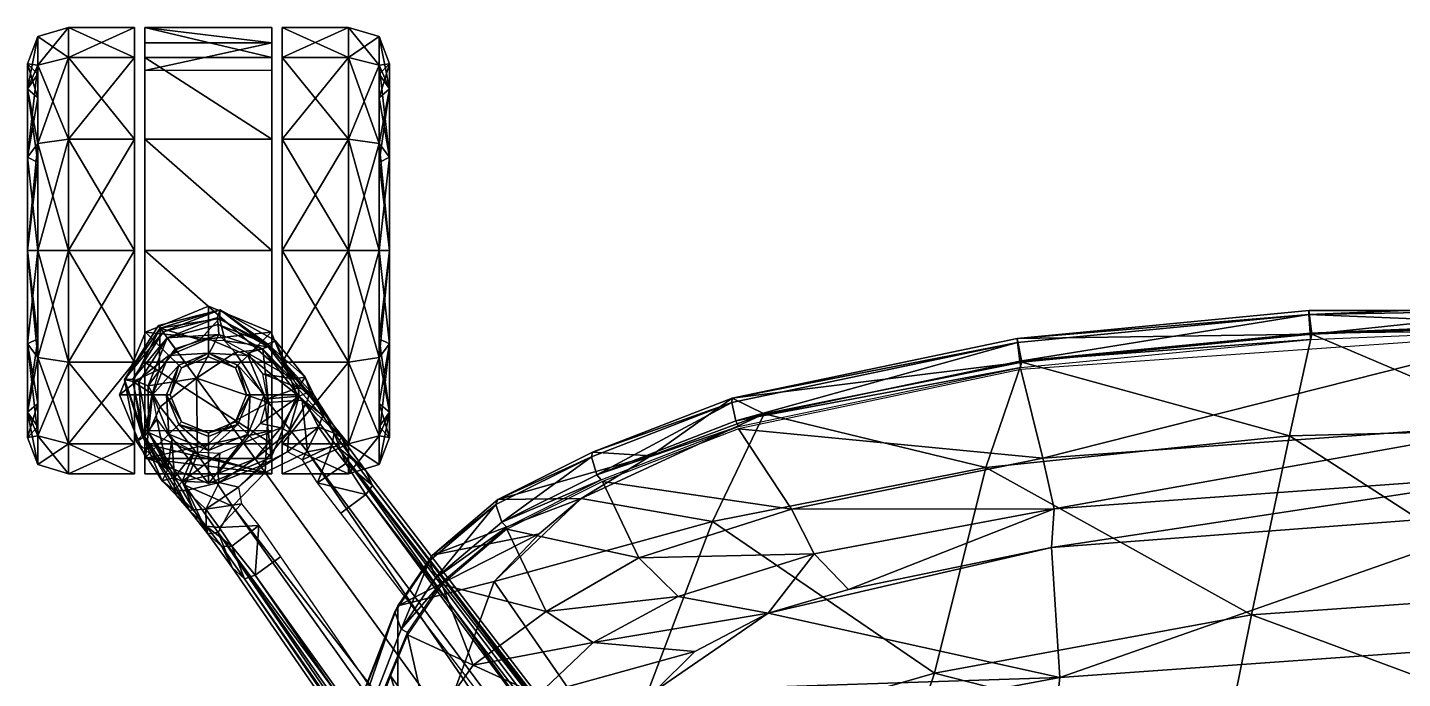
# Model space of a CAD drawing. Header units: inches. Extents: x -13.4 to 13.4, y -1.9 to 24.2.
# Drawn here: x -8.65 to -0.77, y 20.46 to 24.19 of the extents above; entities that cross this region are included whole.
import ezdxf

# ---------------------------------------------------------------- set-up
doc = ezdxf.new("R2010")
doc.units = ezdxf.units.IN
doc.header["$MEASUREMENT"] = 0
for name, color, linetype in [('AFUSE-3D-042', 42, 'Continuous'), ('AFUSE-3D-043', 43, 'Continuous'), ('AFUSE-3D-072', 72, 'Continuous'), ('AFUSE-3D-073', 73, 'Continuous')]:
    doc.layers.add(name, color=color, linetype=linetype)

msp = doc.modelspace()

# ---------------------------------------------------------------- meshes
at = {"layer": 'AFUSE-3D-042'}
mesh = msp.add_polyface(dxfattribs=at)
corners = [(-8.0362, 23.4723, 0.3095), (-8.0362, 23.552, 0.1714), (-8.0362, 24.0203, 0.6398), (-8.0362, 23.8823, 0.7195), (-8.4161, 23.552, 0.1714), (-8.4161, 24.0203, 0.6398), (-8.6507, 23.4478, 0.3519), (-8.5913, 23.4181, 0.4033), (-8.5913, 23.7885, 0.7736), (-8.6507, 23.8399, 0.7439), (-8.0362, 24.1917, 1.2795), (-8.0362, 24.0323, 1.2795), (-8.4161, 24.1917, 1.2795), (-8.5913, 23.924, 1.2795), (-8.6507, 23.9834, 1.2795), (-8.0362, 24.0203, 1.9193), (-8.0362, 23.8823, 1.8396), (-8.4161, 24.0203, 1.9193), (-8.5913, 23.7885, 1.7854), (-8.6507, 23.8399, 1.8151), (-8.0362, 23.552, 2.3876), (-8.0362, 23.4723, 2.2496), (-8.4161, 23.552, 2.3876), (-8.5913, 23.4181, 2.1558), (-8.6507, 23.4478, 2.2072), (-8.5919, 23.5259, 0.2165), (-8.5919, 23.9752, 0.6658), (-8.5919, 24.1397, 1.2795), (-8.5919, 23.9752, 1.8932), (-8.5919, 23.5259, 2.3425), (-8.5913, 22.9122, 0.2677), (-7.9771, 24.0323, 1.2795), (-7.9771, 23.8823, 1.8396), (-7.9771, 24.0203, 1.9193), (-7.9771, 24.1917, 1.2795), (-7.9771, 23.4723, 2.2496), (-7.9771, 23.552, 2.3876), (-7.2488, 23.552, 2.3876), (-7.2488, 24.0203, 1.9193), (-7.2488, 24.1042, 0.9528), (-7.9771, 24.1042, 0.9528), (-7.9771, 23.9448, 0.9528)]
mesh.append_faces([[corners[k] for k in face] for face in [(30, 18, 8)]], dxfattribs={"vtx0": -1, "vtx1": -1, "vtx2": -1})
mesh.append_faces([[corners[k] for k in face] for face in [(0, 1, 2), (2, 3, 0), (1, 4, 5), (5, 2, 1), (6, 7, 8), (8, 9, 6), (3, 2, 10), (10, 11, 3), (2, 5, 12), (12, 10, 2), (9, 8, 13), (13, 14, 9), (11, 10, 15), (15, 16, 11), (10, 12, 17), (17, 15, 10), (14, 13, 18), (18, 19, 14), (16, 15, 20), (20, 21, 16), (15, 17, 22), (22, 20, 15), (19, 18, 23), (23, 24, 19), (25, 26, 5), (5, 4, 25), (26, 27, 12), (12, 5, 26), (27, 28, 17), (17, 12, 27), (28, 29, 22), (22, 17, 28), (6, 9, 26), (26, 25, 6), (9, 14, 27), (27, 26, 9), (14, 19, 28), (28, 27, 14), (19, 24, 29), (29, 28, 19), (18, 13, 8), (31, 32, 33), (33, 34, 31), (32, 35, 36), (36, 33, 32), (33, 36, 37), (34, 33, 38), (39, 40, 34), (31, 34, 40), (40, 41, 31), (41, 40, 39)]], dxfattribs={"vtx2": -1})
mesh = msp.add_polyface(dxfattribs=at)
corners = [(-7.1897, 23.4723, 0.3095), (-7.1897, 23.8823, 0.7195), (-7.1897, 24.0203, 0.6398), (-7.1897, 23.552, 0.1714), (-6.8098, 24.0203, 0.6398), (-6.8098, 23.552, 0.1714), (-6.5752, 23.4478, 0.3519), (-6.5752, 23.8399, 0.7439), (-6.6346, 23.7885, 0.7736), (-6.6346, 23.4181, 0.4033), (-7.1897, 24.0323, 1.2795), (-7.1897, 24.1917, 1.2795), (-6.8098, 24.1917, 1.2795), (-6.5752, 23.9834, 1.2795), (-6.6346, 23.924, 1.2795), (-7.1897, 23.8823, 1.8396), (-7.1897, 24.0203, 1.9193), (-6.8098, 24.0203, 1.9193), (-6.5752, 23.8399, 1.8151), (-6.6346, 23.7885, 1.7854), (-7.1897, 23.4723, 2.2496), (-7.1897, 23.552, 2.3876), (-6.8098, 23.552, 2.3876), (-6.5752, 23.4478, 2.2072), (-6.6346, 23.4181, 2.1558), (-6.634, 23.5259, 0.2165), (-6.634, 23.9752, 0.6658), (-6.634, 24.1397, 1.2795), (-6.634, 23.9752, 1.8932), (-6.634, 23.5259, 2.3425), (-6.6346, 22.9122, 0.2677), (-7.2488, 23.552, 2.3876), (-7.2488, 24.0203, 1.9193), (-7.9771, 24.0203, 1.9193), (-7.2488, 24.1917, 1.2795), (-7.9771, 24.1917, 1.2795), (-7.2488, 24.1042, 0.9528), (-7.2488, 23.9448, 0.9528), (-7.9771, 23.9448, 0.9528), (-7.2488, 23.8823, 1.8396), (-7.2488, 24.0323, 1.2795), (-7.2488, 23.4723, 2.2496)]
mesh.append_faces([[corners[k] for k in face] for face in [(8, 19, 30)]], dxfattribs={"vtx0": -1, "vtx1": -1, "vtx2": -1})
mesh.append_faces([[corners[k] for k in face] for face in [(9, 8, 30)]], dxfattribs={"vtx1": -1})
mesh.append_faces([[corners[k] for k in face] for face in [(0, 1, 2), (2, 3, 0), (3, 2, 4), (4, 5, 3), (6, 7, 8), (8, 9, 6), (1, 10, 11), (11, 2, 1), (2, 11, 12), (12, 4, 2), (7, 13, 14), (14, 8, 7), (10, 15, 16), (16, 11, 10), (11, 16, 17), (17, 12, 11), (13, 18, 19), (19, 14, 13), (15, 20, 21), (21, 16, 15), (16, 21, 22), (22, 17, 16), (18, 23, 24), (24, 19, 18), (25, 5, 4), (4, 26, 25), (26, 4, 12), (12, 27, 26), (27, 12, 17), (17, 28, 27), (28, 17, 22), (22, 29, 28), (6, 25, 26), (26, 7, 6), (7, 26, 27), (27, 13, 7), (13, 27, 28), (28, 18, 13), (18, 28, 29), (29, 23, 18), (8, 14, 19), (31, 32, 33), (32, 34, 35), (35, 34, 36), (36, 37, 38), (34, 32, 39), (39, 40, 34), (40, 37, 36), (36, 34, 40), (32, 31, 41), (41, 39, 32)]], dxfattribs={"vtx2": -1})
mesh = msp.add_polyface(dxfattribs=at)
corners = [(-8.0362, 22.9122, 0.1594), (-8.0362, 22.9122, 0), (-8.0362, 23.552, 0.1714), (-8.0362, 23.4723, 0.3095), (-8.4161, 22.9122, 0), (-8.4161, 23.552, 0.1714), (-8.6507, 22.9122, 0.2083), (-8.5913, 22.9122, 0.2677), (-8.5913, 23.4181, 0.4033), (-8.6507, 23.4478, 0.3519), (-8.0362, 23.4723, 2.2496), (-8.0362, 23.552, 2.3876), (-8.0362, 22.9122, 2.5591), (-8.0362, 22.9122, 2.3997), (-8.4161, 23.552, 2.3876), (-8.4161, 22.9122, 2.5591), (-8.6507, 23.4478, 2.2072), (-8.5913, 23.4181, 2.1558), (-8.5913, 22.9122, 2.2913), (-8.6507, 22.9122, 2.3507), (-8.0362, 22.2725, 2.3876), (-8.0362, 22.3522, 2.2496), (-8.4161, 22.2725, 2.3876), (-8.5913, 22.4063, 2.1558), (-8.6507, 22.3766, 2.2072), (-8.0362, 22.3522, 0.3095), (-8.0362, 22.2725, 0.1714), (-8.4161, 22.2725, 0.1714), (-8.6507, 22.3766, 0.3519), (-8.5913, 22.4063, 0.4033), (-8.5919, 22.9122, 0.0521), (-8.5919, 23.5259, 0.2165), (-8.5919, 23.5259, 2.3425), (-8.5919, 22.9122, 2.507), (-8.5919, 22.2985, 2.3425), (-8.5919, 22.2985, 0.2165), (-8.5913, 23.7885, 1.7854), (-8.5913, 22.036, 1.7854), (-8.5913, 23.7885, 0.7736), (-7.9771, 23.4723, 2.2496), (-7.9771, 22.9122, 2.3997), (-7.9771, 22.9122, 2.5591), (-7.9771, 23.552, 2.3876), (-7.9771, 22.3522, 2.2496), (-7.9771, 22.2725, 2.3876), (-7.2488, 22.2725, 2.3876), (-7.2488, 22.9122, 2.5591), (-7.9732, 22.4449, 2.5581), (-7.9732, 22.4449, 2.6614), (-7.6132, 22.594, 2.6614), (-7.9732, 22.4449, 2.4559), (-7.6132, 22.594, 2.4559)]
mesh.append_faces([[corners[k] for k in face] for face in [(50, 49, 51)]], dxfattribs={"vtx0": -1})
mesh.append_faces([[corners[k] for k in face] for face in [(37, 18, 36), (7, 37, 36)]], dxfattribs={"vtx0": -1, "vtx1": -1, "vtx2": -1})
mesh.append_faces([[corners[k] for k in face] for face in [(8, 7, 38)]], dxfattribs={"vtx1": -1})
mesh.append_faces([[corners[k] for k in face] for face in [(50, 47, 49)]], dxfattribs={"vtx1": -1, "vtx2": -1})
mesh.append_faces([[corners[k] for k in face] for face in [(0, 1, 2), (2, 3, 0), (1, 4, 5), (5, 2, 1), (6, 7, 8), (8, 9, 6), (10, 11, 12), (12, 13, 10), (11, 14, 15), (15, 12, 11), (16, 17, 18), (18, 19, 16), (13, 12, 20), (20, 21, 13), (12, 15, 22), (19, 18, 23), (23, 24, 19), (25, 26, 1), (1, 0, 25), (26, 27, 4), (4, 1, 26), (28, 29, 7), (7, 6, 28), (30, 31, 5), (5, 4, 30), (32, 33, 15), (15, 14, 32), (33, 34, 22), (22, 15, 33), (35, 30, 4), (4, 27, 35), (6, 9, 31), (31, 30, 6), (16, 19, 33), (33, 32, 16), (19, 24, 34), (34, 33, 19), (28, 6, 30), (30, 35, 28), (18, 17, 36), (39, 40, 41), (41, 42, 39), (40, 43, 44), (44, 41, 40), (41, 44, 45), (42, 41, 46), (47, 48, 49)]], dxfattribs={"vtx2": -1})
mesh = msp.add_polyface(dxfattribs=at)
corners = [(-7.1897, 22.9122, 0.1594), (-7.1897, 23.4723, 0.3095), (-7.1897, 23.552, 0.1714), (-7.1897, 22.9122, 0), (-6.8098, 23.552, 0.1714), (-6.8098, 22.9122, 0), (-6.5752, 22.9122, 0.2083), (-6.5752, 23.4478, 0.3519), (-6.6346, 23.4181, 0.4033), (-6.6346, 22.9122, 0.2677), (-7.1897, 23.4723, 2.2496), (-7.1897, 22.9122, 2.3997), (-7.1897, 22.9122, 2.5591), (-7.1897, 23.552, 2.3876), (-6.8098, 22.9122, 2.5591), (-6.8098, 23.552, 2.3876), (-6.5752, 23.4478, 2.2072), (-6.5752, 22.9122, 2.3507), (-6.6346, 22.9122, 2.2913), (-6.6346, 23.4181, 2.1558), (-7.1897, 22.3522, 2.2496), (-7.1897, 22.2725, 2.3876), (-6.8098, 22.2725, 2.3876), (-6.5752, 22.3766, 2.2072), (-6.6346, 22.4063, 2.1558), (-7.1897, 22.3522, 0.3095), (-7.1897, 22.2725, 0.1714), (-6.8098, 22.2725, 0.1714), (-6.5752, 22.3766, 0.3519), (-6.6346, 22.4063, 0.4033), (-6.634, 22.9122, 0.0521), (-6.634, 23.5259, 0.2165), (-6.634, 23.5259, 2.3425), (-6.634, 22.9122, 2.507), (-6.634, 22.2985, 2.3425), (-6.634, 22.2985, 0.2165), (-6.6346, 23.7885, 1.7854), (-6.6346, 22.036, 1.7854), (-7.2488, 22.2725, 2.3876), (-7.2488, 22.9122, 2.5591), (-7.9771, 22.9122, 2.5591), (-7.2488, 23.552, 2.3876), (-7.9771, 23.552, 2.3876), (-7.2488, 22.9122, 2.3997), (-7.2488, 23.4723, 2.2496), (-7.2488, 22.3522, 2.2496), (-7.2533, 22.4449, 2.4559), (-7.6132, 22.594, 2.4559), (-7.6132, 22.594, 2.6614), (-7.2533, 22.4449, 2.6614), (-7.2533, 22.4449, 2.5581)]
mesh.append_faces([[corners[k] for k in face] for face in [(46, 48, 50)]], dxfattribs={"vtx0": -1, "vtx1": -1})
mesh.append_faces([[corners[k] for k in face] for face in [(36, 18, 37), (36, 37, 9)]], dxfattribs={"vtx0": -1, "vtx1": -1, "vtx2": -1})
mesh.append_faces([[corners[k] for k in face] for face in [(0, 1, 2), (2, 3, 0), (3, 2, 4), (4, 5, 3), (6, 7, 8), (8, 9, 6), (10, 11, 12), (12, 13, 10), (13, 12, 14), (14, 15, 13), (16, 17, 18), (18, 19, 16), (11, 20, 21), (21, 12, 11), (12, 21, 22), (22, 14, 12), (17, 23, 24), (24, 18, 17), (25, 0, 3), (3, 26, 25), (26, 3, 5), (5, 27, 26), (28, 6, 9), (9, 29, 28), (30, 5, 4), (4, 31, 30), (32, 15, 14), (14, 33, 32), (33, 14, 22), (22, 34, 33), (35, 27, 5), (5, 30, 35), (6, 30, 31), (31, 7, 6), (16, 32, 33), (33, 17, 16), (17, 33, 34), (34, 23, 17), (28, 35, 30), (30, 6, 28), (36, 19, 18), (38, 39, 40), (39, 41, 42), (41, 39, 43), (43, 44, 41), (39, 38, 45), (45, 43, 39), (46, 47, 48), (48, 49, 50)]], dxfattribs={"vtx2": -1})
mesh = msp.add_polyface(dxfattribs=at)
corners = [(-8.4161, 22.2725, 2.3876), (-8.0362, 22.2725, 2.3876), (-8.0362, 22.9122, 2.5591), (-8.0362, 22.3522, 2.2496), (-8.0362, 21.8041, 1.9193), (-8.0362, 21.9422, 1.8396), (-8.4161, 21.8041, 1.9193), (-8.6507, 22.3766, 2.2072), (-8.5913, 22.4063, 2.1558), (-8.5913, 22.036, 1.7854), (-8.6507, 21.9845, 1.8151), (-8.0362, 21.6327, 1.2795), (-8.0362, 21.7921, 1.2795), (-8.4161, 21.6327, 1.2795), (-8.5913, 21.9004, 1.2795), (-8.6507, 21.841, 1.2795), (-8.0362, 21.8041, 0.6398), (-8.0362, 21.9422, 0.7195), (-8.4161, 21.8041, 0.6398), (-8.5913, 22.036, 0.7736), (-8.6507, 21.9845, 0.7439), (-8.0362, 22.2725, 0.1714), (-8.0362, 22.3522, 0.3095), (-8.4161, 22.2725, 0.1714), (-8.5913, 22.4063, 0.4033), (-8.6507, 22.3766, 0.3519), (-8.5919, 22.2985, 2.3425), (-8.5919, 21.8492, 1.8932), (-8.5919, 21.6848, 1.2795), (-8.5919, 21.8492, 0.6658), (-8.5919, 22.2985, 0.2165), (-8.5913, 22.9122, 0.2677), (-8.5913, 22.9122, 2.2913), (-7.9771, 21.9422, 1.8396), (-7.9771, 21.7921, 1.2795), (-7.9771, 21.6327, 1.2795), (-7.8397, 22.3114, 2.6614), (-7.9732, 22.4449, 2.6614), (-8.1223, 22.085, 2.6614), (-7.9335, 22.085, 2.6614), (-7.9732, 21.725, 2.6614), (-8.1223, 22.085, 2.3569), (-7.9732, 21.725, 1.9394), (-7.9732, 22.4449, 2.5581)]
mesh.append_faces([[corners[k] for k in face] for face in [(31, 19, 9)]], dxfattribs={"vtx0": -1, "vtx1": -1, "vtx2": -1})
mesh.append_faces([[corners[k] for k in face] for face in [(0, 1, 2), (3, 1, 4), (4, 5, 3), (1, 0, 6), (6, 4, 1), (7, 8, 9), (9, 10, 7), (5, 4, 11), (11, 12, 5), (4, 6, 13), (13, 11, 4), (10, 9, 14), (14, 15, 10), (12, 11, 16), (16, 17, 12), (11, 13, 18), (18, 16, 11), (15, 14, 19), (19, 20, 15), (17, 16, 21), (21, 22, 17), (16, 18, 23), (23, 21, 16), (20, 19, 24), (24, 25, 20), (26, 27, 6), (6, 0, 26), (27, 28, 13), (13, 6, 27), (28, 29, 18), (18, 13, 28), (29, 30, 23), (23, 18, 29), (7, 10, 27), (27, 26, 7), (10, 15, 28), (28, 27, 10), (15, 20, 29), (29, 28, 15), (20, 25, 30), (30, 29, 20), (31, 24, 19), (19, 14, 9), (9, 8, 32), (33, 34, 35), (36, 37, 38), (39, 38, 40), (40, 38, 41), (41, 42, 40), (38, 37, 43), (43, 41, 38)]], dxfattribs={"vtx2": -1})
mesh = msp.add_polyface(dxfattribs=at)
corners = [(-7.1897, 22.3522, 2.2496), (-7.1897, 21.9422, 1.8396), (-7.1897, 21.8041, 1.9193), (-7.1897, 22.2725, 2.3876), (-6.8098, 21.8041, 1.9193), (-6.8098, 22.2725, 2.3876), (-6.5752, 22.3766, 2.2072), (-6.5752, 21.9845, 1.8151), (-6.6346, 22.036, 1.7854), (-6.6346, 22.4063, 2.1558), (-7.1897, 21.7921, 1.2795), (-7.1897, 21.6327, 1.2795), (-6.8098, 21.6327, 1.2795), (-6.5752, 21.841, 1.2795), (-6.6346, 21.9004, 1.2795), (-7.1897, 21.9422, 0.7195), (-7.1897, 21.8041, 0.6398), (-6.8098, 21.8041, 0.6398), (-6.5752, 21.9845, 0.7439), (-6.6346, 22.036, 0.7736), (-7.1897, 22.3522, 0.3095), (-7.1897, 22.2725, 0.1714), (-6.8098, 22.2725, 0.1714), (-6.5752, 22.3766, 0.3519), (-6.6346, 22.4063, 0.4033), (-6.634, 22.2985, 2.3425), (-6.634, 21.8492, 1.8932), (-6.634, 21.6848, 1.2795), (-6.634, 21.8492, 0.6658), (-6.634, 22.2985, 0.2165), (-6.6346, 22.9122, 2.2913), (-6.6346, 22.9122, 0.2677), (-7.2488, 21.9422, 1.8396), (-7.2488, 21.8041, 1.9193), (-7.2488, 21.6327, 1.2795), (-7.2488, 21.7202, 0.9528), (-7.2488, 21.8796, 0.9528), (-7.2488, 21.7921, 1.2795), (-7.1042, 22.085, 2.6614), (-7.2533, 22.4449, 2.6614), (-7.3868, 22.3114, 2.6614), (-7.2533, 21.725, 2.6614), (-7.293, 22.085, 2.6614), (-7.2533, 21.725, 1.9394), (-7.1042, 22.085, 2.3569), (-7.2533, 22.4449, 2.5581)]
mesh.append_faces([[corners[k] for k in face] for face in [(8, 19, 31)]], dxfattribs={"vtx0": -1, "vtx1": -1, "vtx2": -1})
mesh.append_faces([[corners[k] for k in face] for face in [(0, 1, 2), (2, 3, 0), (3, 2, 4), (4, 5, 3), (6, 7, 8), (8, 9, 6), (1, 10, 11), (11, 2, 1), (2, 11, 12), (12, 4, 2), (7, 13, 14), (14, 8, 7), (10, 15, 16), (16, 11, 10), (11, 16, 17), (17, 12, 11), (13, 18, 19), (19, 14, 13), (15, 20, 21), (21, 16, 15), (16, 21, 22), (22, 17, 16), (18, 23, 24), (24, 19, 18), (25, 5, 4), (4, 26, 25), (26, 4, 12), (12, 27, 26), (27, 12, 17), (17, 28, 27), (28, 17, 22), (22, 29, 28), (6, 25, 26), (26, 7, 6), (7, 26, 27), (27, 13, 7), (13, 27, 28), (28, 18, 13), (18, 28, 29), (29, 23, 18), (30, 9, 8), (8, 14, 19), (19, 24, 31), (32, 33, 34), (35, 36, 37), (37, 34, 35), (38, 39, 40), (41, 38, 42), (41, 43, 44), (44, 38, 41), (38, 44, 45), (45, 39, 38)]], dxfattribs={"vtx2": -1})
mesh = msp.add_polyface(dxfattribs=at)
corners = [(-7.9771, 22.3522, 2.2496), (-7.9771, 21.9422, 1.8396), (-7.9771, 21.8041, 1.9193), (-7.9771, 22.2725, 2.3876), (-7.9771, 21.6327, 1.2795), (-7.9771, 21.7921, 1.2795), (-7.9771, 21.8796, 0.9528), (-7.9771, 21.7202, 0.9528), (-7.2488, 21.6327, 1.2795), (-7.2488, 21.8041, 1.9193), (-7.2488, 21.8796, 0.9528), (-7.9732, 22.4449, 2.6614), (-7.8397, 22.3114, 2.6614), (-7.6132, 22.4052, 2.6614), (-7.6132, 22.594, 2.6614), (-8.1223, 22.085, 2.6614), (-7.9335, 22.085, 2.6614), (-7.9732, 21.725, 2.6614), (-7.8397, 21.8585, 2.6614), (-7.6132, 21.5759, 2.6614), (-7.6132, 21.7647, 2.6614), (-7.8397, 22.3114, 2.7835), (-7.7827, 22.2545, 2.7835), (-7.6132, 22.3247, 2.7835), (-7.6132, 22.4052, 2.7835), (-7.9335, 22.085, 2.7835), (-7.853, 22.085, 2.7835), (-7.8397, 21.8585, 2.7835), (-7.7827, 21.9154, 2.7835), (-7.6132, 21.7647, 2.7835), (-7.6132, 21.8452, 2.7835), (-7.7678, 22.2395, 2.8622), (-7.6132, 22.3035, 2.8622), (-7.8318, 22.085, 2.8622), (-7.7678, 21.9304, 2.8622), (-7.6132, 21.8664, 2.8622), (-7.7678, 22.2395, 3.6496), (-7.8318, 22.085, 3.6496), (-7.7678, 21.9304, 3.6496), (-7.6132, 21.8664, 3.6496), (-7.6132, 21.5759, 1.2673), (-7.6132, 21.5759, 1.7393), (-7.9732, 21.725, 1.7393), (-7.8246, 21.6635, 1.2673), (-7.9732, 21.725, 1.9394), (-7.6132, 21.5759, 1.9394)]
mesh.append_faces([[corners[k] for k in face] for face in [(0, 1, 2), (2, 3, 0), (4, 2, 1), (5, 6, 7), (7, 4, 5), (2, 4, 8), (3, 2, 9), (8, 4, 7), (7, 6, 10), (11, 12, 13), (13, 14, 11), (15, 16, 12), (17, 18, 16), (19, 20, 18), (18, 17, 19), (21, 22, 23), (23, 24, 21), (25, 26, 22), (22, 21, 25), (27, 28, 26), (26, 25, 27), (29, 30, 28), (28, 27, 29), (21, 24, 13), (13, 12, 21), (25, 21, 12), (12, 16, 25), (27, 25, 16), (16, 18, 27), (29, 27, 18), (18, 20, 29), (31, 32, 23), (23, 22, 31), (33, 31, 22), (22, 26, 33), (34, 33, 26), (26, 28, 34), (35, 34, 28), (28, 30, 35), (32, 31, 36), (37, 36, 31), (31, 33, 37), (38, 37, 33), (33, 34, 38), (39, 38, 34), (34, 35, 39), (40, 41, 42), (42, 43, 40), (19, 17, 44), (44, 45, 19), (45, 44, 42), (42, 41, 45)]], dxfattribs={"vtx2": -1})
mesh = msp.add_polyface(dxfattribs=at)
corners = [(-7.2488, 21.6327, 1.2795), (-7.2488, 21.8041, 1.9193), (-7.9771, 21.8041, 1.9193), (-7.2488, 22.2725, 2.3876), (-7.9771, 22.2725, 2.3876), (-7.9771, 21.7202, 0.9528), (-7.2488, 21.7202, 0.9528), (-7.2488, 21.8796, 0.9528), (-7.2488, 21.9422, 1.8396), (-7.2488, 22.3522, 2.2496), (-7.2488, 21.7921, 1.2795), (-7.7678, 22.2395, 3.6496), (-7.6132, 22.3035, 3.6496), (-7.6132, 22.3035, 2.8622), (-7.2533, 22.4449, 2.6614), (-7.6132, 22.594, 2.6614), (-7.6132, 22.4052, 2.6614), (-7.3868, 22.3114, 2.6614), (-7.293, 22.085, 2.6614), (-7.1042, 22.085, 2.6614), (-7.3868, 21.8585, 2.6614), (-7.2533, 21.725, 2.6614), (-7.6132, 21.5759, 2.6614), (-7.6132, 21.7647, 2.6614), (-7.3868, 22.3114, 2.7835), (-7.6132, 22.4052, 2.7835), (-7.6132, 22.3247, 2.7835), (-7.4437, 22.2545, 2.7835), (-7.293, 22.085, 2.7835), (-7.3735, 22.085, 2.7835), (-7.3868, 21.8585, 2.7835), (-7.4437, 21.9154, 2.7835), (-7.6132, 21.7647, 2.7835), (-7.6132, 21.8452, 2.7835), (-7.4587, 22.2395, 2.8622), (-7.3947, 22.085, 2.8622), (-7.4587, 21.9304, 2.8622), (-7.6132, 21.8664, 2.8622), (-7.4587, 22.2395, 3.6496), (-7.3947, 22.085, 3.6496), (-7.4587, 21.9304, 3.6496), (-7.6132, 21.8664, 3.6496), (-7.6132, 21.5759, 1.2673), (-7.4019, 21.6635, 1.2673), (-7.2533, 21.725, 1.7393), (-7.6132, 21.5759, 1.7393), (-7.6132, 21.5759, 1.9394), (-7.2533, 21.725, 1.9394)]
mesh.append_faces([[corners[k] for k in face] for face in [(0, 1, 2), (1, 3, 4), (5, 6, 0), (7, 6, 5), (3, 1, 8), (8, 9, 3), (0, 10, 8), (11, 12, 13), (14, 15, 16), (16, 17, 14), (17, 18, 19), (18, 20, 21), (22, 21, 20), (20, 23, 22), (24, 25, 26), (26, 27, 24), (28, 24, 27), (27, 29, 28), (30, 28, 29), (29, 31, 30), (32, 30, 31), (31, 33, 32), (24, 17, 16), (16, 25, 24), (28, 18, 17), (17, 24, 28), (30, 20, 18), (18, 28, 30), (32, 23, 20), (20, 30, 32), (34, 27, 26), (26, 13, 34), (35, 29, 27), (27, 34, 35), (36, 31, 29), (29, 35, 36), (37, 33, 31), (31, 36, 37), (38, 34, 13), (13, 12, 38), (39, 35, 34), (34, 38, 39), (40, 36, 35), (35, 39, 40), (41, 37, 36), (36, 40, 41), (42, 43, 44), (44, 45, 42), (22, 46, 47), (47, 21, 22), (46, 45, 44), (44, 47, 46)]], dxfattribs={"vtx2": -1})
at = {"layer": 'AFUSE-3D-043'}
mesh = msp.add_polyface(dxfattribs=at)
corners = [(-7.5462, 22.5721, 2.7214), (-7.5626, 22.5257, 3.2715), (-7.2729, 22.3758, 3.2537), (-7.558, 22.4878, 3.7073), (-7.8735, 22.4453, 3.2514), (-7.849, 22.4115, 3.7085), (-7.8035, 22.3488, 3.9171), (-7.5534, 22.4317, 3.8806), (-7.3004, 22.3459, 3.7156), (-7.9002, 22.482, 2.7293), (-7.2682, 22.0401, 4.1025), (-7.4594, 22.3285, 3.9663), (-7.6816, 22.1811, 4.061), (-7.4909, 21.9187, 4.1842), (-7.5501, 22.5222, 2.6309), (-7.89, 22.4679, 2.6494), (-7.5165, 22.3939, 2.6335), (-7.6629, 22.4004, 2.6344), (-7.7986, 22.3422, 2.6347), (-8.0953, 22.1731, 2.7214), (-8.0254, 21.8178, 2.7371), (-7.993, 21.8526, 3.2537), (-8.0461, 22.1745, 3.2715), (-7.9561, 21.8694, 3.7156), (-8.0115, 22.1583, 3.7073), (-7.6753, 21.7444, 4.1025), (-7.8904, 22.0154, 3.9663), (-7.9595, 22.1366, 3.8806), (-8.0466, 22.1614, 2.6309), (-7.9794, 21.8463, 2.6301), (-7.9349, 22.0898, 2.6335), (-7.9088, 21.9456, 2.6321), (-7.8959, 22.2311, 2.6344)]
mesh.append_faces([[corners[k] for k in face] for face in [(0, 1, 2), (2, 1, 3), (1, 4, 5), (5, 3, 1), (5, 6, 7), (7, 3, 5), (8, 3, 7), (4, 1, 0), (0, 9, 4), (10, 11, 12), (12, 13, 10), (12, 11, 7), (7, 6, 12), (0, 14, 15), (15, 9, 0), (16, 17, 14), (15, 14, 17), (17, 18, 15), (19, 20, 21), (21, 22, 19), (21, 23, 24), (24, 22, 21), (22, 24, 5), (5, 4, 22), (25, 26, 23), (5, 24, 27), (27, 6, 5), (27, 24, 23), (23, 26, 27), (19, 28, 29), (29, 20, 19), (4, 9, 19), (19, 22, 4), (25, 13, 12), (12, 26, 25), (12, 6, 27), (27, 26, 12), (19, 9, 15), (15, 28, 19), (29, 30, 31), (28, 32, 30), (30, 29, 28), (15, 18, 32), (32, 28, 15)]], dxfattribs={"vtx2": -1})
mesh = msp.add_polyface(dxfattribs=at)
corners = [(-6.852, 21.843, 3.319), (-7.0766, 22.0542, 3.8734), (-6.8774, 21.7899, 3.9817), (-7.2729, 22.3758, 3.2537), (-7.3004, 22.3459, 3.7156), (-6.9463, 21.9848, 3.1586), (-7.0064, 22.0817, 2.9894), (-7.0595, 22.1855, 2.7059), (-7.2299, 22.3959, 2.7371), (-7.5462, 22.5721, 2.7214), (-7.558, 22.4878, 3.7073), (-7.2682, 22.0401, 4.1025), (-7.4594, 22.3285, 3.9663), (-7.0455, 21.758, 4.219), (-7.4909, 21.9187, 4.1842), (-7.2885, 21.6401, 4.2971), (-7.5534, 22.4317, 3.8806), (-6.9823, 21.8986, 2.8542), (-6.9577, 21.9661, 2.8911), (-6.8916, 21.8655, 3.0051), (-6.9059, 21.7917, 2.9595), (-7.0505, 22.0384, 2.6708), (-7.029, 22.1036, 2.6886), (-7.1279, 22.1758, 2.6294), (-7.2712, 22.3609, 2.6301), (-7.5501, 22.5222, 2.6309), (-7.0925, 22.0765, 2.6299), (-7.0994, 22.1249, 2.6296), (-7.1515, 21.8729, 2.6758), (-7.199, 21.8964, 2.6296), (-7.3874, 22.3244, 2.6321), (-7.5165, 22.3939, 2.6335), (-7.2751, 22.0616, 2.6292), (-7.3013, 22.2058, 2.6306), (-7.3141, 21.9203, 2.6283), (-7.4115, 21.8093, 2.628)]
mesh.append_faces([[corners[k] for k in face] for face in [(0, 1, 2), (3, 4, 5), (5, 6, 3), (7, 8, 3), (3, 6, 7), (4, 1, 0), (0, 5, 4), (3, 8, 9), (10, 4, 3), (11, 1, 4), (4, 12, 11), (1, 11, 13), (13, 2, 1), (11, 14, 15), (16, 12, 4), (17, 18, 19), (19, 20, 17), (21, 22, 18), (18, 17, 21), (5, 19, 18), (18, 6, 5), (22, 7, 6), (6, 18, 22), (19, 5, 0), (8, 7, 23), (23, 24, 8), (9, 8, 24), (24, 25, 9), (22, 21, 26), (26, 27, 22), (7, 22, 27), (27, 23, 7), (28, 29, 26), (26, 21, 28), (28, 21, 17), (24, 23, 30), (30, 31, 24), (25, 24, 31), (27, 26, 32), (32, 33, 27), (23, 27, 33), (33, 30, 23), (26, 29, 34), (34, 32, 26), (35, 34, 29)]], dxfattribs={"vtx2": -1})
mesh = msp.add_polyface(dxfattribs=at)
corners = [(-6.8774, 21.7899, 3.9817), (-6.711, 21.6498, 3.4404), (-6.852, 21.843, 3.319), (-7.2885, 21.6401, 4.2971), (-7.0455, 21.758, 4.219), (-7.2682, 22.0401, 4.1025), (-6.8261, 21.691, 3.0404), (-6.8072, 21.7452, 3.095), (-6.6721, 21.5642, 3.1934), (-6.7108, 21.5124, 3.1377), (-6.8916, 21.8655, 3.0051), (-6.9059, 21.7917, 2.9595), (-6.9823, 21.8986, 2.8542), (-7.1603, 21.7576, 2.8513), (-7.1515, 21.8729, 2.6758), (-7.3156, 21.6773, 2.6864), (-7.3454, 21.7184, 2.6304), (-7.199, 21.8964, 2.6296), (-7.0747, 21.7121, 2.9438), (-6.9883, 21.5792, 3.0498), (-7.3086, 21.6677, 2.7849), (-7.4115, 21.8093, 2.628), (-7.993, 21.8526, 3.2537), (-7.7957, 21.5082, 2.9894), (-7.7221, 21.4211, 3.1586), (-7.9561, 21.8694, 3.7156), (-7.878, 21.5909, 2.7059), (-8.0254, 21.8178, 2.7371), (-7.7478, 21.5665, 3.8734), (-7.6753, 21.7444, 4.1025), (-7.4757, 21.4454, 4.219), (-7.4909, 21.9187, 4.1842), (-7.9794, 21.8463, 2.6301), (-7.8477, 21.6529, 2.6294), (-7.8081, 21.61, 2.6296), (-7.7642, 21.5885, 2.6299), (-7.5599, 21.6342, 2.6296), (-7.5523, 21.5818, 2.6758), (-7.4399, 21.5545, 2.8513), (-7.9088, 21.9456, 2.6321), (-7.8226, 21.8271, 2.6306), (-7.6936, 21.7576, 2.6292), (-7.5471, 21.751, 2.6283)]
mesh.append_faces([[corners[k] for k in face] for face in [(0, 1, 2), (3, 4, 5), (6, 7, 8), (8, 9, 6), (10, 7, 6), (6, 11, 10), (7, 2, 1), (1, 8, 7), (2, 7, 10), (12, 13, 14), (14, 15, 16), (16, 17, 14), (12, 11, 18), (18, 13, 12), (11, 6, 19), (19, 18, 11), (19, 6, 9), (15, 14, 13), (13, 20, 15), (17, 16, 21), (22, 23, 24), (24, 25, 22), (26, 23, 22), (22, 27, 26), (25, 28, 29), (30, 29, 28), (29, 30, 3), (3, 31, 29), (27, 32, 33), (33, 26, 27), (26, 33, 34), (35, 36, 37), (37, 36, 16), (16, 15, 37), (15, 20, 38), (38, 37, 15), (39, 33, 32), (34, 40, 41), (41, 35, 34), (33, 39, 40), (40, 34, 33), (35, 41, 42), (42, 36, 35), (36, 42, 21), (21, 16, 36)]], dxfattribs={"vtx2": -1})
mesh = msp.add_polyface(dxfattribs=at)
corners = [(-0.8415, 13.9906, 5.7844), (-6.711, 21.6498, 3.4404), (-6.8774, 21.7899, 3.9817), (-7.0455, 21.758, 4.219), (-1.189, 13.8514, 7.661), (-7.2885, 21.6401, 4.2971), (-1.5004, 13.6735, 7.7574), (-0.8929, 13.916, 5.3582), (-6.7108, 21.5124, 3.1377), (-6.6721, 21.5642, 3.1934), (-6.8545, 21.4061, 3.1431), (-6.9883, 21.5792, 3.0498), (-1.0303, 13.8133, 5.3662), (-7.5581, 21.2954, 3.9817), (-7.4762, 21.0938, 3.4404), (-2.0057, 13.1448, 5.7844), (-7.6164, 21.2876, 3.319), (-7.7478, 21.5665, 3.8734), (-7.9561, 21.8694, 3.7156), (-7.7221, 21.4211, 3.1586), (-7.4757, 21.4454, 4.219), (-1.7658, 13.4323, 7.661), (-7.4799, 21.216, 3.0404), (-7.3456, 21.0511, 3.1377), (-7.4068, 21.0304, 3.1934), (-7.5373, 21.2149, 3.095), (-7.6255, 21.3322, 3.0051), (-7.551, 21.323, 2.9595), (-7.629, 21.4288, 2.8542), (-7.7008, 21.4262, 2.8911), (-7.7409, 21.5368, 2.6708), (-7.8096, 21.5365, 2.6886), (-7.7957, 21.5082, 2.9894), (-7.878, 21.5909, 2.7059), (-7.8081, 21.61, 2.6296), (-7.7642, 21.5885, 2.6299), (-7.5523, 21.5818, 2.6758), (-7.4399, 21.5545, 2.8513), (-7.4231, 21.459, 2.9438), (-7.3234, 21.3357, 3.0498), (-7.2001, 21.155, 3.1431), (-1.7787, 13.2696, 5.3662)]
mesh.append_faces([[corners[k] for k in face] for face in [(0, 1, 2), (2, 3, 4), (3, 5, 6), (7, 8, 9), (9, 1, 0), (8, 10, 11), (12, 10, 8), (13, 14, 15), (16, 14, 13), (13, 17, 16), (18, 19, 16), (16, 17, 18), (17, 13, 20), (21, 20, 13), (6, 5, 20), (22, 23, 24), (24, 25, 22), (26, 27, 22), (22, 25, 26), (28, 27, 26), (26, 29, 28), (30, 28, 29), (29, 31, 30), (19, 32, 29), (29, 26, 19), (31, 29, 32), (32, 33, 31), (25, 24, 14), (14, 16, 25), (16, 19, 26), (26, 25, 16), (31, 34, 35), (35, 30, 31), (34, 31, 33), (36, 30, 35), (36, 37, 28), (28, 30, 36), (28, 37, 38), (38, 27, 28), (27, 38, 39), (39, 22, 27), (39, 40, 23), (23, 22, 39), (23, 40, 41)]], dxfattribs={"vtx2": -1})
mesh = msp.add_polyface(dxfattribs=at)
corners = [(-6.8774, 21.7899, 3.9817), (-0.9372, 13.8948, 7.3127), (-0.8415, 13.9906, 5.7844), (-1.189, 13.8514, 7.661), (-1.5004, 13.6735, 7.7574), (-7.0455, 21.758, 4.219), (-0.6202, 13.7537, 5.8629), (-0.6843, 13.618, 7.4757), (-0.2896, 13.5695, 5.9183), (-0.3416, 13.4339, 7.5837), (-0.9024, 13.4573, 7.8767), (-0.4506, 13.116, 8.0727), (-1.1908, 13.2473, 7.9428), (0.0002, 13.5177, 5.9339), (0.0002, 13.3717, 7.6198), (-6.6721, 21.5642, 3.1934), (-0.8513, 13.9599, 5.411), (-0.8929, 13.916, 5.3582), (-0.6579, 13.6643, 5.4314), (-0.6276, 13.7174, 5.4779), (-0.3307, 13.4709, 5.4861), (-0.3083, 13.5439, 5.5361), (0.0002, 13.4845, 5.5339), (0.0002, 13.4063, 5.502), (-6.7108, 21.5124, 3.1377), (-1.0303, 13.8133, 5.3662), (-0.781, 13.5155, 5.4526), (-0.4578, 13.2356, 5.5156), (0.0002, 13.1152, 5.5266), (-2.0057, 13.1448, 5.7844), (-1.8849, 13.2062, 7.3127), (-7.5581, 21.2954, 3.9817), (-1.7658, 13.4323, 7.661), (-7.4757, 21.4454, 4.219), (-1.4797, 13.0379, 7.8767), (-7.4068, 21.0304, 3.1934), (-7.3456, 21.0511, 3.1377), (-1.9188, 13.1706, 5.3582), (-1.9734, 13.1446, 5.411), (-7.4762, 21.0938, 3.4404), (-1.7787, 13.2696, 5.3662)]
mesh.append_faces([[corners[k] for k in face] for face in [(0, 1, 2), (3, 1, 0), (4, 3, 5), (6, 2, 1), (1, 7, 6), (8, 6, 7), (7, 9, 8), (10, 7, 1), (1, 3, 10), (7, 10, 11), (11, 9, 7), (10, 3, 4), (4, 12, 10), (13, 8, 9), (9, 14, 13), (15, 16, 17), (2, 16, 15), (18, 17, 16), (16, 19, 18), (20, 18, 19), (19, 21, 20), (22, 23, 20), (20, 21, 22), (8, 13, 22), (22, 21, 8), (6, 8, 21), (21, 19, 6), (2, 6, 19), (19, 16, 2), (24, 17, 25), (26, 25, 17), (17, 18, 26), (27, 26, 18), (18, 20, 27), (20, 23, 28), (29, 30, 31), (31, 30, 32), (33, 32, 4), (34, 12, 4), (4, 32, 34), (35, 36, 37), (37, 38, 35), (35, 38, 29), (29, 39, 35), (40, 37, 36)]], dxfattribs={"vtx2": -1})
at = {"layer": 'AFUSE-3D-072'}
mesh = msp.add_polyface(dxfattribs=at)
corners = [(0.0002, 16.9279, 16.2331), (0.0002, 17.5222, 16.7024), (-2.7481, 17.3411, 16.7749), (-2.4492, 17.749, 17.5782), (0.0002, 17.9179, 17.5642), (-4.7803, 17.2419, 17.8285), (-5.1622, 16.8406, 17.1593), (0.0002, 17.9802, 19.5633), (-2.48, 17.7996, 19.591), (-2.4114, 17.8599, 18.5549), (0.0002, 17.9495, 18.5637), (0.0002, 17.8191, 22.073), (-2.7572, 17.574, 22.134), (0.0002, 18.0866, 24.6043), (-3.0941, 17.7236, 24.672), (0.0002, 19.3694, 30.5151), (-2.886, 19.0723, 30.6242), (-2.9775, 18.2957, 27.6577), (0.0002, 18.657, 27.6236), (0.0002, 20.6579, 35.0265), (-2.732, 20.4639, 35.1046), (-4.6232, 17.313, 19.6092), (-4.6877, 17.3354, 18.7112), (-5.1122, 16.9353, 22.1074), (-5.5272, 16.9971, 24.7557), (-5.4814, 18.5024, 30.814), (-5.5389, 17.6194, 27.8643), (-5.1287, 20.0171, 35.2281), (0.0002, 21.4202, 37.6118), (-2.7783, 21.2087, 37.4981), (-5.4077, 20.6643, 37.3828), (-4.8249, 20.6125, 36.8205), (-4.4038, 20.832, 37.1953), (-3.9427, 20.9676, 37.333), (-4.1401, 21.1722, 38.056), (-4.9202, 20.9287, 37.8061), (0.0002, 21.6326, 38.3199), (-2.7632, 21.4311, 38.197), (0.0002, 21.9267, 38.6168), (-2.8283, 21.7219, 38.4961), (-4.2693, 21.4292, 38.2844), (-5.1459, 21.1492, 37.9868), (-5.051, 20.3862, 36.3025), (0.0002, 22.4365, 38.5067), (-2.9555, 22.2294, 38.3941), (-4.5733, 21.8905, 38.1733), (-5.3535, 21.5879, 37.8322)]
mesh.append_faces([[corners[k] for k in face] for face in [(0, 1, 2), (3, 2, 1), (1, 4, 3), (5, 6, 2), (2, 3, 5), (7, 8, 9), (9, 10, 7), (11, 12, 8), (8, 7, 11), (12, 11, 13), (13, 14, 12), (15, 16, 17), (17, 18, 15), (16, 15, 19), (19, 20, 16), (9, 8, 21), (21, 22, 9), (8, 12, 23), (23, 21, 8), (12, 14, 24), (24, 23, 12), (25, 26, 17), (17, 16, 25), (16, 20, 27), (27, 25, 16), (20, 19, 28), (28, 29, 20), (17, 14, 13), (13, 18, 17), (14, 17, 26), (26, 24, 14), (30, 31, 32), (32, 33, 34), (34, 35, 32), (29, 28, 36), (36, 37, 29), (33, 29, 37), (37, 34, 33), (38, 39, 37), (37, 36, 38), (40, 34, 37), (37, 39, 40), (41, 35, 34), (34, 40, 41), (27, 20, 42), (32, 20, 29), (29, 33, 32), (43, 44, 39), (39, 38, 43), (45, 40, 39), (39, 44, 45), (40, 45, 46), (42, 20, 32), (32, 31, 42), (10, 9, 3), (3, 4, 10), (9, 22, 5), (5, 3, 9)]], dxfattribs={"vtx2": -1})
mesh = msp.add_polyface(dxfattribs=at)
corners = [(-5.1622, 16.8406, 17.1593), (-4.7803, 17.2419, 17.8285), (-5.3751, 17.0635, 17.8863), (-5.6251, 16.7131, 17.2526), (-5.8269, 17.1362, 17.8243), (-4.6877, 17.3354, 18.7112), (-4.6232, 17.313, 19.6092), (-5.4284, 17.0703, 19.5338), (-5.3801, 17.1331, 18.7071), (-5.5272, 16.9971, 24.7557), (-5.5389, 17.6194, 27.8643), (-6.8985, 17.2478, 28.0125), (-5.4814, 18.5024, 30.814), (-6.5809, 18.2529, 30.9074), (-5.1287, 20.0171, 35.2281), (-6.0158, 19.8538, 35.4124), (-4.8249, 20.6125, 36.8205), (-5.4077, 20.6643, 37.3828), (-5.7223, 20.3647, 36.7409), (-5.051, 20.3862, 36.3025), (-4.4038, 20.832, 37.1953), (-4.9202, 20.9287, 37.8061), (-5.6773, 20.8425, 37.5228), (-5.1459, 21.1492, 37.9868), (-6.0959, 20.5339, 36.8283), (-7.0029, 18.3752, 30.9135), (-6.4149, 19.9941, 35.4343), (-7.3125, 17.3489, 27.9765), (-7.5221, 16.4312, 24.917), (-5.8887, 17.0903, 19.5483), (-5.7832, 17.2622, 18.544), (-5.1264, 20.1853, 35.7457), (-5.3535, 21.5879, 37.8322), (-4.2693, 21.4292, 38.2844), (-5.9029, 21.3138, 37.3671), (-6.2748, 20.9978, 36.6972), (-7.1821, 18.8139, 30.687), (-6.5688, 20.4733, 35.2769), (-7.4858, 17.7829, 27.7865), (-7.6252, 16.8236, 24.378), (-6.1145, 17.6371, 19.3736), (-6.928, 16.5576, 22.0569), (-6.9613, 17.098, 21.9262), (-5.9969, 17.6836, 18.2738), (-6.3774, 17.1697, 17.1376), (-6.085, 16.842, 17.2888), (-6.1115, 17.5027, 17.6474), (-5.9716, 20.0164, 35.8714), (-6.3518, 20.1753, 35.9267), (-6.4711, 20.7082, 35.9501)]
mesh.append_faces([[corners[k] for k in face] for face in [(0, 1, 2), (3, 2, 4), (5, 6, 7), (7, 8, 5), (9, 10, 11), (10, 12, 13), (13, 11, 10), (12, 14, 15), (15, 13, 12), (16, 17, 18), (18, 19, 16), (20, 21, 17), (22, 17, 21), (21, 23, 22), (17, 22, 24), (24, 18, 17), (25, 13, 15), (15, 26, 25), (27, 11, 13), (13, 25, 27), (11, 27, 28), (7, 29, 30), (30, 8, 7), (19, 31, 14), (32, 23, 33), (34, 22, 23), (23, 32, 34), (22, 34, 35), (35, 24, 22), (36, 25, 26), (26, 37, 36), (38, 27, 25), (25, 36, 38), (27, 38, 39), (40, 29, 41), (41, 42, 40), (40, 43, 30), (30, 29, 40), (44, 45, 4), (4, 46, 44), (19, 18, 47), (47, 31, 19), (18, 24, 48), (48, 47, 18), (24, 35, 49), (49, 48, 24), (31, 47, 15), (15, 14, 31), (47, 48, 26), (26, 15, 47), (48, 49, 37), (37, 26, 48), (5, 8, 2), (2, 1, 5), (8, 30, 4), (4, 2, 8), (4, 30, 43), (43, 46, 4)]], dxfattribs={"vtx2": -1})
at = {"layer": 'AFUSE-3D-073'}
mesh = msp.add_polyface(dxfattribs=at)
corners = [(-5.7842, 18.8679, 27.9071), (-3.7522, 19.5969, 28.1386), (-3.8113, 19.2706, 26.793), (-1.7857, 20.0639, 28.3745), (-1.8667, 19.7098, 26.91), (0.0002, 20.2165, 28.4387), (0.0002, 19.8733, 26.9521), (-4.6098, 22.0657, 38.1383), (-4.4265, 21.9753, 37.5416), (-5.0763, 21.735, 37.2275), (-2.9766, 22.407, 38.3577), (-2.95, 22.2719, 37.7289), (-1.3036, 22.5682, 38.458), (-1.2862, 22.4328, 37.846), (0.0002, 22.4835, 37.8432), (0.0002, 21.8865, 35.4092), (-1.4149, 21.8503, 35.4392), (-3.1554, 21.6684, 35.4387), (-4.7224, 21.3591, 35.4751), (0.0002, 20.9382, 31.4645), (-1.6333, 20.8234, 31.4063), (-3.4495, 20.4894, 31.3487), (-5.2498, 19.9675, 31.2798), (-4.5884, 21.9364, 38.1955), (-2.9605, 22.2776, 38.417), (-2.9741, 22.3842, 38.3934), (-4.612, 22.0414, 38.1728), (-1.2962, 22.4382, 38.5177), (-1.3027, 22.5454, 38.4938), (0.0002, 22.5682, 38.458), (-2.9555, 22.2422, 38.3941), (-4.5733, 21.9034, 38.1733), (-1.2936, 22.4025, 38.495), (-3.8091, 19.2589, 26.7855), (-5.8942, 18.4622, 26.5816), (-1.8658, 19.6978, 26.9026), (0.0002, 19.8612, 26.9446), (0.0002, 22.4915, 38.53), (0.0002, 22.599, 38.5063), (0.0002, 22.4558, 38.5071)]
mesh.append_faces([[corners[k] for k in face] for face in [(0, 1, 2), (1, 3, 4), (4, 2, 1), (3, 5, 6), (6, 4, 3), (7, 8, 9), (7, 10, 11), (11, 8, 7), (10, 12, 13), (13, 11, 10), (13, 14, 15), (15, 16, 13), (16, 17, 11), (11, 13, 16), (17, 18, 8), (8, 11, 17), (16, 15, 19), (19, 20, 16), (17, 16, 20), (20, 21, 17), (18, 17, 21), (21, 22, 18), (20, 19, 5), (5, 3, 20), (21, 20, 3), (3, 1, 21), (22, 21, 1), (23, 24, 25), (25, 26, 23), (24, 27, 28), (28, 25, 24), (7, 26, 25), (25, 10, 7), (10, 25, 28), (28, 12, 10), (29, 14, 13), (13, 12, 29), (30, 24, 23), (23, 31, 30), (32, 27, 24), (24, 30, 32), (2, 33, 34), (4, 35, 33), (33, 2, 4), (6, 36, 35), (35, 4, 6), (28, 27, 37), (37, 38, 28), (27, 32, 39), (39, 37, 27), (28, 38, 29), (29, 12, 28)]], dxfattribs={"vtx2": -1})
mesh = msp.add_polyface(dxfattribs=at)
corners = [(-5.7871, 17.9199, 17.4284), (-6.2105, 17.6507, 17.6183), (-6.0822, 17.8432, 18.2633), (-5.6406, 18.0895, 18.2806), (-6.0354, 17.9011, 19.2712), (-5.6557, 18.0886, 19.2332), (-5.3642, 18.2236, 19.2622), (-5.3037, 18.2761, 18.2884), (-5.4703, 18.1107, 17.3371), (-5.8219, 17.6853, 16.5731), (-6.1211, 17.5344, 16.7752), (-3.8113, 19.2706, 26.793), (-5.8973, 18.474, 26.5889), (-5.7842, 18.8679, 27.9071), (-6.3282, 21.1658, 36.6529), (-5.9536, 21.4836, 37.3258), (-5.4769, 21.4904, 36.7927), (-5.7167, 21.2883, 36.3342), (-5.4103, 21.7568, 37.7939), (-5.0763, 21.735, 37.2275), (-4.6098, 22.0657, 38.1383), (-5.2498, 19.9675, 31.2798), (-6.5276, 19.4878, 31.3442), (-5.9749, 21.0151, 35.7), (-4.7224, 21.3591, 35.4751), (-4.4265, 21.9753, 37.5416), (-3.7522, 19.5969, 28.1386), (-5.9318, 21.3541, 37.3822), (-5.3858, 21.6265, 37.8482), (-5.417, 21.7296, 37.8258), (-5.9646, 21.4556, 37.3554), (-4.5884, 21.9364, 38.1955), (-4.612, 22.0414, 38.1728), (-5.9969, 17.6965, 18.2738), (-6.0382, 17.7078, 18.2711), (-6.1526, 17.5245, 17.6531), (-6.1145, 17.65, 19.3735), (-5.9029, 21.3267, 37.3671), (-6.3104, 21.0328, 36.7031), (-5.3621, 21.5975, 37.8284), (-4.5733, 21.9034, 38.1733), (-6.0299, 17.893, 19.2814), (-6.11, 17.854, 19.3893), (-5.6515, 18.0796, 19.2434), (-5.3516, 18.2187, 19.273), (-5.2901, 18.2722, 18.2888), (-5.4566, 18.1073, 17.336), (-5.8084, 17.6816, 16.5709), (-5.8942, 18.4622, 26.5816)]
mesh.append_faces([[corners[k] for k in face] for face in [(0, 1, 2), (2, 3, 0), (2, 4, 5), (5, 3, 2), (3, 5, 6), (6, 7, 3), (0, 8, 9), (9, 10, 0), (8, 0, 3), (3, 7, 8), (11, 12, 13), (14, 15, 16), (16, 17, 14), (15, 18, 19), (19, 16, 15), (19, 18, 20), (21, 22, 23), (23, 24, 21), (23, 17, 16), (16, 24, 23), (25, 24, 16), (16, 19, 25), (26, 13, 21), (22, 21, 13), (27, 28, 29), (29, 30, 27), (28, 31, 32), (32, 29, 28), (15, 30, 29), (29, 18, 15), (18, 29, 32), (32, 20, 18), (33, 34, 35), (34, 33, 36), (37, 27, 38), (39, 28, 27), (27, 37, 39), (40, 31, 28), (28, 39, 40), (41, 4, 42), (4, 41, 43), (43, 5, 4), (6, 44, 45), (45, 7, 6), (5, 43, 44), (44, 6, 5), (8, 46, 47), (47, 9, 8), (7, 45, 46), (46, 8, 7), (48, 12, 11)]], dxfattribs={"vtx2": -1})
mesh = msp.add_polyface(dxfattribs=at)
corners = [(-6.0354, 17.9011, 19.2712), (-6.0822, 17.8432, 18.2633), (-6.2058, 17.7934, 19.3739), (-6.11, 17.854, 19.3893), (-6.48, 17.5816, 20.3636), (-7.6965, 17.5145, 26.5538), (-6.9846, 18.1909, 27.6345), (-7.0676, 17.852, 26.4241), (-5.7842, 18.8679, 27.9071), (-5.8973, 18.474, 26.5889), (-6.5276, 19.4878, 31.3442), (-7.1634, 19.245, 31.4028), (-6.527, 20.875, 35.9045), (-5.9749, 21.0151, 35.7), (-6.3282, 21.1658, 36.6529), (-5.7167, 21.2883, 36.3342), (-6.1526, 17.5245, 17.6531), (-6.0382, 17.7078, 18.2711), (-6.0934, 17.8027, 18.2641), (-6.1558, 17.6594, 19.3697), (-6.2149, 17.7522, 19.3699), (-7.1397, 19.1097, 31.4429), (-6.5083, 20.7413, 35.9522), (-6.5445, 20.8409, 35.9227), (-7.1802, 19.2076, 31.4134), (-6.3104, 21.0328, 36.7031), (-6.345, 21.1332, 36.6744), (-5.9318, 21.3541, 37.3822), (-5.9646, 21.4556, 37.3554), (-7.6469, 17.3894, 26.6047), (-7.7019, 17.4816, 26.5809), (-6.2105, 17.6507, 17.6183), (-6.2167, 17.6118, 17.6341), (-6.5392, 17.5299, 20.3277), (-5.9536, 21.4836, 37.3258), (-6.1145, 17.65, 19.3735), (-6.4711, 20.7211, 35.9501), (-7.1007, 19.0937, 31.4484), (-6.2748, 21.0107, 36.6972), (-5.9029, 21.3267, 37.3671), (-7.6116, 17.3718, 26.5904), (-6.0962, 17.8509, 19.3906), (-6.0299, 17.893, 19.2814), (-6.4678, 17.5779, 20.3697), (-7.0635, 17.8407, 26.4166), (-7.4548, 17.5951, 26.3172), (-7.4668, 17.6009, 26.3223), (-5.8942, 18.4622, 26.5816)]
mesh.append_faces([[corners[k] for k in face] for face in [(0, 1, 2), (2, 3, 0), (4, 3, 2), (5, 6, 7), (7, 6, 8), (8, 9, 7), (10, 11, 12), (12, 13, 10), (12, 14, 15), (15, 13, 12), (11, 10, 6), (6, 5, 11), (8, 6, 10), (16, 17, 18), (17, 19, 20), (20, 18, 17), (21, 22, 23), (23, 24, 21), (22, 25, 26), (26, 23, 22), (25, 27, 28), (28, 26, 25), (29, 21, 24), (24, 30, 29), (31, 32, 18), (18, 1, 31), (1, 18, 20), (20, 2, 1), (2, 20, 33), (11, 24, 23), (23, 12, 11), (12, 23, 26), (26, 14, 12), (14, 26, 28), (28, 34, 14), (5, 30, 24), (24, 11, 5), (35, 19, 17), (36, 22, 21), (21, 37, 36), (38, 25, 22), (22, 36, 38), (25, 38, 39), (37, 21, 29), (29, 40, 37), (3, 41, 42), (4, 43, 41), (41, 3, 4), (7, 44, 45), (45, 46, 7), (9, 47, 44), (44, 7, 9)]], dxfattribs={"vtx2": -1})

doc.saveas('drawing.dxf')
